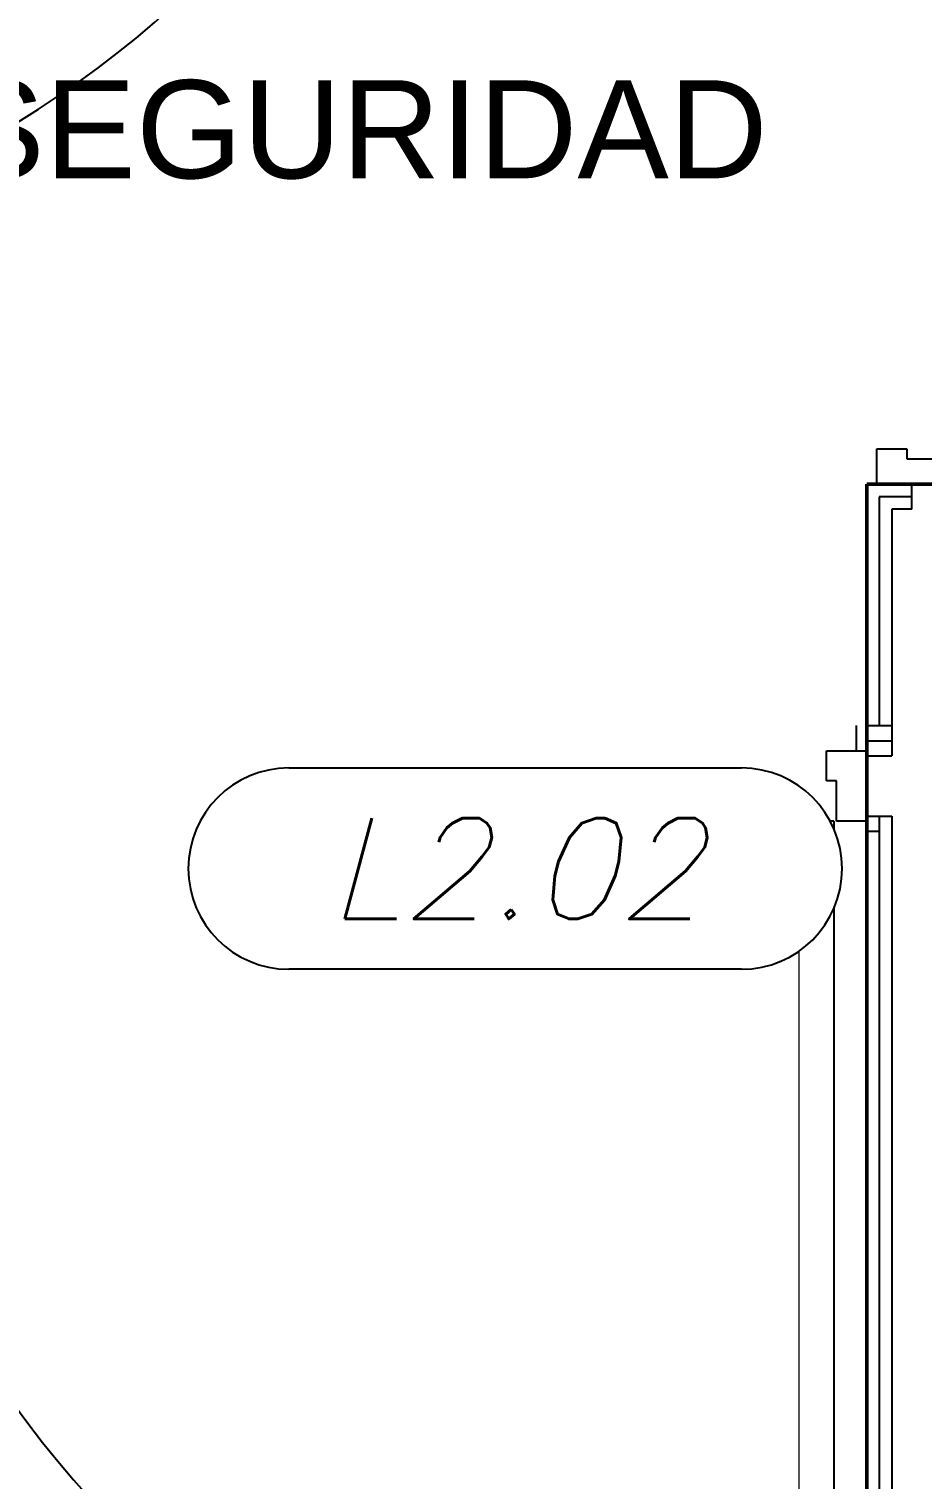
# Model space of a CAD drawing. Header units: millimetres. Extents: x -42700 to 155289, y -7931 to 68797.
# Drawn here: x 19432 to 20320, y 27241 to 28682 of the extents above; entities that cross this region are included whole.
import ezdxf
from ezdxf.enums import TextEntityAlignment as Align

# ---------------------------------------------------------------- set-up
doc = ezdxf.new("R2010")
doc.units = ezdxf.units.MM
doc.set_wipeout_variables(frame=1)
doc.layers.add('01 arquitectura', color=8, linetype='Continuous')
doc.layers.add('08.1 tags L1', color=3, linetype='Continuous')
doc.styles.add('Arial_2', font='arial.ttf', dxfattribs={"height": 0.0975})
doc.styles.add('DESC', font='romans.shx', dxfattribs={"oblique": 15})

# ---------------------------------------------------------------- blocks, each defined once
blk = doc.blocks.new('psz_tag')
blk.add_wipeout([(-225, 100), (-233.7, 99.6), (-242.4, 98.5), (-250.9, 96.6), (-259.2, 94), (-267.3, 90.6), (-275, 86.6), (-282.4, 81.9), (-289.3, 76.6), (-295.7, 70.7), (-301.6, 64.3), (-306.9, 57.4), (-311.6, 50), (-315.6, 42.3), (-319, 34.2), (-321.6, 25.9), (-323.5, 17.4), (-324.6, 8.7), (-325, 0), (-324.6, -8.7), (-323.5, -17.4), (-321.6, -25.9), (-319, -34.2), (-315.6, -42.3), (-311.6, -50), (-306.9, -57.4), (-301.6, -64.3), (-295.7, -70.7), (-289.3, -76.6), (-282.4, -81.9), (-275, -86.6), (-267.3, -90.6), (-259.2, -94), (-250.9, -96.6), (-242.4, -98.5), (-233.7, -99.6), (-225, -100), (225, -100), (233.7, -99.6), (242.4, -98.5), (250.9, -96.6), (259.2, -94), (267.3, -90.6), (275, -86.6), (282.4, -81.9), (289.3, -76.6), (295.7, -70.7), (301.6, -64.3), (306.9, -57.4), (311.6, -50), (315.6, -42.3), (319, -34.2), (321.6, -25.9), (323.5, -17.4), (324.6, -8.7), (325, 0), (324.6, 8.7), (323.5, 17.4), (321.6, 25.9), (319, 34.2), (315.6, 42.3), (311.6, 50), (306.9, 57.4), (301.6, 64.3), (295.7, 70.7), (289.3, 76.6), (282.4, 81.9), (275, 86.6), (267.3, 90.6), (259.2, 94), (250.9, 96.6), (242.4, 98.5), (233.7, 99.6), (225, 100)])
for p, q in [((-225, 100), (225, 100)), ((225, -100), (-225, -100))]:
    blk.add_line(p, q)
for centre, start, end in [((-225, 0), 90, 270), ((225, 0), 270, 90)]:
    blk.add_arc(centre, 100, start, end)
at = {"style": 'DESC', "oblique": 15, "flags": 8}
blk.add_attdef('TAG', text='', height=100, dxfattribs=at).set_placement((0, 0), align=Align.MIDDLE_CENTER)

msp = doc.modelspace()

# ---------------------------------------------------------------- linework, layer by layer
at = {"layer": '01 arquitectura', "color": 8}
for p, q in [((20274.694, 28264.627), (20304.694, 28264.627)), ((20274.694, 28229.619), (20274.694, 28264.627)), ((20304.694, 28264.627), (20304.694, 28254.627)), ((20304.694, 28254.627), (20344.694, 28254.627)), ((20277.194, 28217.119), (20277.194, 27989.62)), ((20309.694, 28217.119), (20277.194, 28217.119)), ((20309.694, 28204.619), (20309.694, 28229.619)), ((20309.694, 28204.619), (20289.694, 28204.619)), ((20289.694, 28204.619), (20289.694, 27959.62)), ((20254.687, 27964.62), (20254.687, 27989.62)), ((20264.694, 27989.62), (20289.694, 27989.62)), ((20264.694, 27974.62), (20289.694, 27974.62)), ((20224.719, 27964.62), (20264.694, 27964.62)), ((20224.719, 27934.62), (20224.719, 27964.62)), ((20264.694, 27959.62), (20289.694, 27959.62)), ((20234.648, 27934.62), (20224.719, 27934.62)), ((20234.648, 27894.62), (20234.648, 27934.62)), ((20264.694, 27899.62), (20289.694, 27899.62)), ((20277.194, 27899.62), (20277.194, 26709.623)), ((20289.694, 27899.62), (20289.694, 26694.623)), ((20232.166, 27894.62), (20197.166, 27894.62)), ((20232.166, 27894.62), (20232.166, 26894.623)), ((20264.694, 27894.62), (20234.648, 27894.62)), ((20264.694, 27884.62), (20277.194, 27884.62))]:
    msp.add_line(p, q, dxfattribs=at)
at = {"layer": '01 arquitectura', "color": 8, "lineweight": 50}
for p, q in [((20354.694, 28229.619), (20264.694, 28229.619)), ((20264.694, 28229.619), (20264.694, 26709.623))]:
    msp.add_line(p, q, dxfattribs=at)
at = {"layer": '01 arquitectura', "color": 8, "lineweight": 18}
msp.add_line((20197.166, 27894.62), (20197.166, 26894.623), dxfattribs=at)
at = {"layer": '01 arquitectura', "color": 8}
for centre, start, end in [((18902.226, 29444.616), 270, 0), ((20232.166, 27894.62), 180, 270)]:
    msp.add_arc(centre, 999.997, start, end, dxfattribs=at)

# ---------------------------------------------------------------- texts
at = {"layer": '01 arquitectura', "color": 8, "insert": (19356.628, 28631.073), "char_height": 97.4998, "width": 974.04788, "attachment_point": 1, "style": 'Arial_2'}
msp.add_mtext('SEGURIDAD', dxfattribs=at)

# ---------------------------------------------------------------- next in the draw order: block references
at = {"layer": '08.1 tags L1'}
ref = msp.add_blockref('psz_tag', (19915.284, 27847.5, 2595), dxfattribs=at)
ref.add_attrib('TAG', 'L2.02', dxfattribs={"layer": '0', "height": 100, "style": 'DESC', "oblique": 15}).set_placement((19915.284, 27847.5, 2595), align=Align.MIDDLE_CENTER)

doc.saveas('drawing.dxf')
